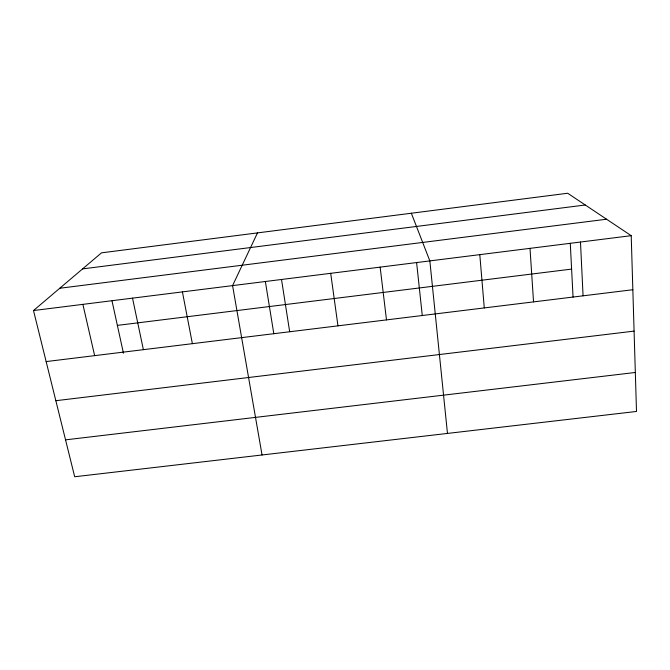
<?xml version="1.0" encoding="UTF-8"?>
<svg xmlns="http://www.w3.org/2000/svg" width="670" height="670" viewBox="0 0 670 670"><rect width="100%" height="100%" fill="white"/><g stroke="black" fill="none" stroke-linecap="round" stroke-linejoin="round"><path stroke-width="1" d="M257.481 232.9L232.582 285.604L262.045 454.972M33.5 310.545L101.505 252.841L567.683 193.245L631.215 235.681L636.5 411.455L74.688 476.755L33.5 310.545L631.215 235.681M82.586 268.896L585.262 204.995M59.772 288.251L606.568 219.224M117.359 325.385L571.602 269.097M46.146 361.582L632.84 289.725M55.845 400.702L634.08 331.114M65.543 439.847L635.327 372.478M411.338 213.236L429.839 260.898L447.468 433.423M82.879 304.356L94.646 355.644M112.016 300.914L123.448 353.224M132.518 298.142L143.388 349.673M182.416 291.894L192.382 343.668M265.353 281.484L273.821 333.786M281.517 279.482L289.675 331.759M330.704 273.318L337.956 325.846M380.15 267.129L386.49 319.9M416.606 262.54L422.284 315.603M479.795 254.642L484.276 307.924M530.004 248.352L533.546 301.885M570.27 243.285L573.059 297.137M580.48 242.037L583.068 295.822"/></g></svg>
